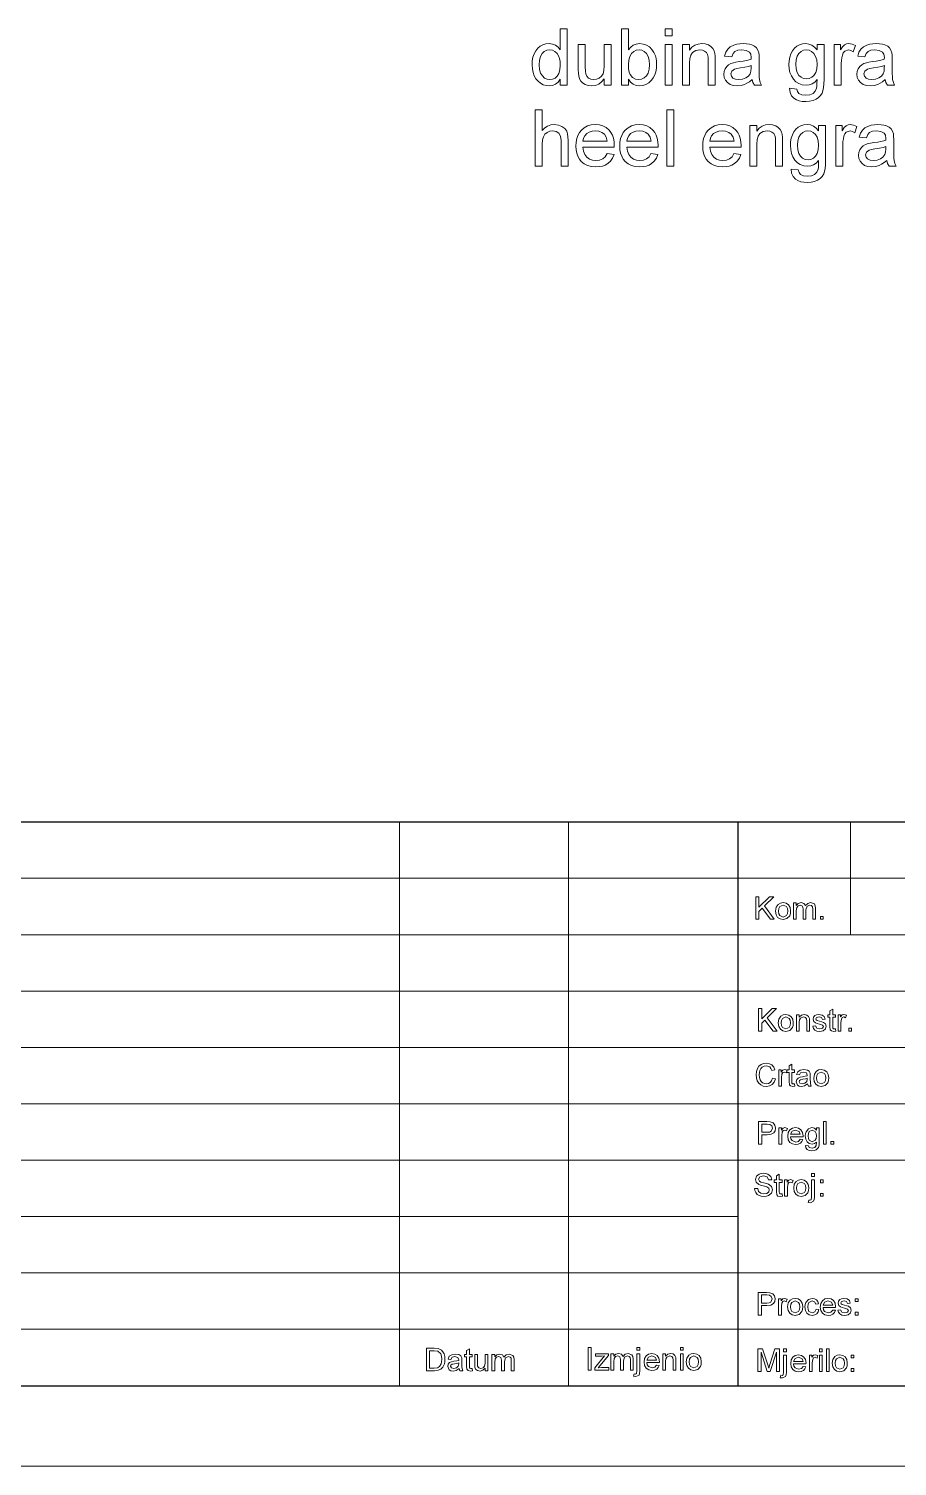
# Model space of a CAD drawing. Extents: x 0 to 297, y 0 to 420.
# Drawn here: x 180.2 to 234.1, y 0 to 89.2 of the extents above; entities that cross this region are included whole.
import ezdxf

# ---------------------------------------------------------------- set-up
doc = ezdxf.new("R2010")
doc.units = 0

msp = doc.modelspace()

# ---------------------------------------------------------------- linework, layer by layer
at = {"color": 7, "lineweight": 30}
for p, q in [((142.421, 40), (292, 40)), ((224.211, 40), (224.211, 5)), ((20, 5), (292, 5))]:
    msp.add_line(p, q, dxfattribs=at)
at = {"color": 7, "lineweight": 13}
for p, q in [((203.211, 40), (203.211, 5)), ((213.711, 40), (213.711, 5)), ((142.421, 36.5), (292, 36.5)), ((292, 33), (142.421, 33)), ((142.421, 29.5), (260.611, 29.5)), ((142.421, 26), (260.611, 26)), ((142.421, 22.5), (260.611, 22.5)), ((142.421, 19), (292, 19)), ((224.211, 15.5), (142.421, 15.5)), ((142.421, 12), (292, 12)), ((142.421, 8.5), (292, 8.5)), ((0, 0), (297, 0))]:
    msp.add_line(p, q, dxfattribs=at)
at = {"color": 7, "lineweight": 13, "ltscale": 0.175}
msp.add_line((231.211, 40), (231.211, 33), dxfattribs=at)
at = {"color": 7, "lineweight": 13}
for points in [[(213.191, 85.738), (213.191, 86.105), (213.059, 85.923), (212.901, 85.794), (212.715, 85.716), (212.501, 85.69), (212.31, 85.708), (212.129, 85.763), (211.959, 85.855), (211.807, 85.98), (211.68, 86.134), (211.577, 86.318), (211.501, 86.525), (211.456, 86.753), (211.441, 87), (211.454, 87.243), (211.496, 87.47), (211.566, 87.682), (211.663, 87.87), (211.788, 88.027), (211.94, 88.151), (212.114, 88.242), (212.3, 88.297), (212.499, 88.315), (212.713, 88.288), (212.903, 88.209), (213.063, 88.087), (213.191, 87.933), (213.191, 89.238), (213.628, 89.238), (213.628, 85.738)], [(217.42, 85.738), (216.982, 85.738), (216.982, 89.238), (217.42, 89.238), (217.42, 87.939), (217.564, 88.103), (217.726, 88.221), (217.907, 88.291), (218.107, 88.315), (218.333, 88.291), (218.545, 88.221), (218.734, 88.109), (218.885, 87.959), (219.004, 87.772), (219.094, 87.551), (219.136, 87.388), (219.161, 87.218), (219.17, 87.04), (219.157, 86.794), (219.12, 86.571), (219.057, 86.371), (218.969, 86.195), (218.856, 86.042), (218.692, 85.888), (218.512, 85.778), (218.316, 85.712), (218.104, 85.69), (217.898, 85.716), (217.715, 85.793), (217.556, 85.922), (217.42, 86.102)], [(219.704, 88.801), (219.704, 89.238), (220.142, 89.238), (220.142, 88.801)], [(211.878, 87.002), (211.9, 86.718), (211.966, 86.487), (212.076, 86.308), (212.215, 86.181), (212.37, 86.104), (212.541, 86.079), (212.713, 86.103), (212.866, 86.176), (213.001, 86.298), (213.107, 86.47), (213.17, 86.693), (213.191, 86.967), (213.179, 87.198), (213.142, 87.397), (213.082, 87.562), (212.998, 87.694), (212.859, 87.823), (212.701, 87.9), (212.523, 87.926), (212.349, 87.901), (212.196, 87.827), (212.063, 87.703), (211.96, 87.526), (211.899, 87.293)], [(215.913, 85.738), (215.913, 86.137), (215.758, 85.941), (215.578, 85.802), (215.372, 85.718), (215.14, 85.69), (214.932, 85.711), (214.739, 85.775), (214.576, 85.872), (214.461, 85.99), (214.384, 86.134), (214.334, 86.307), (214.315, 86.469), (214.309, 86.705), (214.309, 88.266), (214.746, 88.266), (214.746, 86.882), (214.753, 86.605), (214.772, 86.436), (214.834, 86.287), (214.939, 86.174), (215.083, 86.103), (215.256, 86.079), (215.439, 86.103), (215.61, 86.176), (215.751, 86.291), (215.844, 86.442), (215.896, 86.648), (215.913, 86.929), (215.913, 88.266), (216.35, 88.266), (216.35, 85.738)], [(217.42, 87.021), (217.433, 86.758), (217.473, 86.549), (217.539, 86.394), (217.684, 86.219), (217.86, 86.114), (218.067, 86.079), (218.239, 86.104), (218.395, 86.182), (218.535, 86.311), (218.644, 86.491), (218.71, 86.723), (218.732, 87.005), (218.711, 87.292), (218.648, 87.524), (218.543, 87.701), (218.408, 87.826), (218.256, 87.901), (218.085, 87.926), (217.913, 87.9), (217.757, 87.823), (217.617, 87.693), (217.508, 87.515), (217.442, 87.291)], [(219.704, 85.738), (219.704, 88.266), (220.142, 88.266), (220.142, 85.738)], [(220.774, 85.738), (220.774, 88.266), (221.211, 88.266), (221.211, 87.908), (221.36, 88.086), (221.539, 88.213), (221.747, 88.289), (221.985, 88.315), (222.196, 88.294), (222.389, 88.233), (222.55, 88.138), (222.665, 88.018), (222.743, 87.873), (222.793, 87.703), (222.81, 87.54), (222.816, 87.288), (222.816, 85.738), (222.378, 85.738), (222.378, 87.258), (222.366, 87.484), (222.329, 87.645), (222.262, 87.76), (222.157, 87.85), (222.022, 87.907), (221.865, 87.926), (221.617, 87.883), (221.405, 87.754), (221.298, 87.606), (221.233, 87.388), (221.211, 87.103), (221.211, 85.738)], [(225.1, 86.079), (224.94, 85.95), (224.786, 85.85), (224.641, 85.778), (224.42, 85.712), (224.184, 85.69), (223.937, 85.712), (223.731, 85.78), (223.566, 85.892), (223.446, 86.04), (223.374, 86.212), (223.35, 86.41), (223.371, 86.586), (223.432, 86.747), (223.526, 86.885), (223.646, 86.992), (223.786, 87.073), (223.944, 87.132), (224.096, 87.164), (224.311, 87.196), (224.545, 87.228), (224.746, 87.263), (224.914, 87.301), (225.049, 87.343), (225.052, 87.447), (225.023, 87.655), (224.935, 87.791), (224.74, 87.892), (224.468, 87.926), (224.216, 87.902), (224.04, 87.829), (223.92, 87.696), (223.836, 87.488), (223.399, 87.537), (223.475, 87.78), (223.589, 87.971), (223.75, 88.117), (223.971, 88.226), (224.146, 88.275), (224.339, 88.305), (224.55, 88.315), (224.755, 88.306), (224.932, 88.281), (225.081, 88.238), (225.259, 88.151), (225.382, 88.044), (225.463, 87.911), (225.517, 87.748), (225.533, 87.597), (225.538, 87.365), (225.538, 86.822), (225.541, 86.487), (225.551, 86.239), (225.567, 86.078), (225.611, 85.904), (225.684, 85.738), (225.246, 85.738), (225.153, 85.896)], [(227.434, 85.544), (227.871, 85.495), (227.92, 85.333), (228.013, 85.222), (228.198, 85.135), (228.44, 85.106), (228.698, 85.135), (228.89, 85.222), (229.023, 85.361), (229.105, 85.545), (229.123, 85.661), (229.133, 85.839), (229.135, 86.079), (228.989, 85.93), (228.827, 85.823), (228.648, 85.76), (228.451, 85.738), (228.211, 85.762), (228, 85.832), (227.818, 85.949), (227.664, 86.113), (227.542, 86.31), (227.455, 86.525), (227.402, 86.759), (227.385, 87.012), (227.399, 87.246), (227.441, 87.468), (227.51, 87.678), (227.606, 87.866), (227.727, 88.023), (227.873, 88.149), (228.04, 88.241), (228.226, 88.296), (228.43, 88.315), (228.635, 88.29), (228.82, 88.218), (228.987, 88.096), (229.135, 87.926), (229.135, 88.266), (229.573, 88.266), (229.573, 86.084), (229.565, 85.811), (229.543, 85.581), (229.505, 85.393), (229.453, 85.249), (229.357, 85.096), (229.23, 84.967), (229.072, 84.86), (228.886, 84.781), (228.672, 84.733), (228.432, 84.718), (228.217, 84.73), (228.024, 84.769), (227.852, 84.833), (227.702, 84.923), (227.549, 85.084), (227.459, 85.291)], [(227.823, 87.043), (227.843, 86.753), (227.906, 86.521), (228.009, 86.346), (228.145, 86.225), (228.301, 86.152), (228.478, 86.127), (228.654, 86.152), (228.81, 86.224), (228.946, 86.345), (229.051, 86.518), (229.114, 86.746), (229.135, 87.029), (229.113, 87.301), (229.048, 87.525), (228.94, 87.7), (228.802, 87.825), (228.645, 87.901), (228.471, 87.926), (228.3, 87.901), (228.147, 87.827), (228.012, 87.703), (227.907, 87.531), (227.844, 87.311)], [(230.204, 85.738), (230.204, 88.266), (230.593, 88.266), (230.593, 87.928), (230.726, 88.124), (230.848, 88.24), (230.971, 88.296), (231.105, 88.315), (231.31, 88.285), (231.517, 88.195), (231.377, 87.804), (231.233, 87.895), (231.089, 87.926), (230.857, 87.84), (230.768, 87.737), (230.709, 87.6), (230.672, 87.44), (230.649, 87.27), (230.642, 87.09), (230.642, 85.738)], [(233.364, 86.079), (233.203, 85.95), (233.05, 85.85), (232.905, 85.778), (232.684, 85.712), (232.448, 85.69), (232.201, 85.712), (231.995, 85.78), (231.83, 85.892), (231.71, 86.04), (231.638, 86.212), (231.614, 86.41), (231.635, 86.586), (231.696, 86.747), (231.79, 86.885), (231.91, 86.992), (232.05, 87.073), (232.207, 87.132), (232.36, 87.164), (232.575, 87.196), (232.809, 87.228), (233.01, 87.263), (233.178, 87.301), (233.313, 87.343), (233.316, 87.447), (233.287, 87.655), (233.199, 87.791), (233.004, 87.892), (232.732, 87.926), (232.48, 87.902), (232.304, 87.829), (232.184, 87.696), (232.1, 87.488), (231.663, 87.537), (231.739, 87.78), (231.853, 87.971), (232.014, 88.117), (232.235, 88.226), (232.41, 88.275), (232.603, 88.305), (232.814, 88.315), (233.018, 88.306), (233.195, 88.281), (233.345, 88.238), (233.522, 88.151), (233.646, 88.044), (233.727, 87.911), (233.78, 87.748), (233.796, 87.597), (233.802, 87.365), (233.802, 86.822), (233.805, 86.487), (233.815, 86.239), (233.831, 86.078), (233.875, 85.904), (233.948, 85.738), (233.51, 85.738), (233.417, 85.896)], [(225.052, 86.954), (224.876, 86.9), (224.649, 86.853), (224.373, 86.811), (224.154, 86.775), (224.01, 86.735), (223.846, 86.612), (223.788, 86.432), (223.819, 86.293), (223.914, 86.18), (224.068, 86.104), (224.282, 86.079), (224.508, 86.105), (224.708, 86.182), (224.87, 86.301), (224.983, 86.449), (225.033, 86.604), (225.049, 86.818)], [(233.316, 86.954), (233.14, 86.9), (232.913, 86.853), (232.637, 86.811), (232.417, 86.775), (232.273, 86.735), (232.109, 86.612), (232.052, 86.432), (232.083, 86.293), (232.177, 86.18), (232.332, 86.104), (232.545, 86.079), (232.772, 86.105), (232.972, 86.182), (233.134, 86.301), (233.246, 86.449), (233.297, 86.604), (233.313, 86.818)], [(211.635, 80.713), (211.635, 84.213), (212.073, 84.213), (212.073, 82.923), (212.23, 83.083), (212.406, 83.198), (212.602, 83.266), (212.817, 83.289), (213.075, 83.262), (213.297, 83.179), (213.472, 83.048), (213.589, 82.874), (213.638, 82.725), (213.667, 82.536), (213.677, 82.309), (213.677, 80.713), (213.239, 80.713), (213.239, 82.294), (213.205, 82.568), (213.104, 82.756), (212.941, 82.864), (212.721, 82.9), (212.542, 82.876), (212.374, 82.803), (212.234, 82.688), (212.142, 82.538), (212.09, 82.34), (212.073, 82.078), (212.073, 80.713)], [(219.802, 80.713), (219.802, 84.213), (220.239, 84.213), (220.239, 80.713)], [(216.102, 81.491), (216.531, 81.442), (216.439, 81.214), (216.307, 81.022), (216.134, 80.868), (215.979, 80.779), (215.804, 80.715), (215.609, 80.677), (215.394, 80.664), (215.125, 80.685), (214.886, 80.749), (214.676, 80.855), (214.495, 81.004), (214.375, 81.15), (214.282, 81.319), (214.216, 81.509), (214.176, 81.721), (214.163, 81.955), (214.176, 82.197), (214.217, 82.417), (214.284, 82.614), (214.378, 82.788), (214.499, 82.939), (214.679, 83.092), (214.884, 83.202), (215.114, 83.267), (215.37, 83.289), (215.617, 83.268), (215.84, 83.204), (216.04, 83.098), (216.216, 82.949), (216.335, 82.802), (216.426, 82.632), (216.492, 82.441), (216.532, 82.227), (216.545, 81.992), (216.542, 81.879), (214.6, 81.879), (214.639, 81.633), (214.721, 81.429), (214.848, 81.266), (215.008, 81.148), (215.193, 81.077), (215.402, 81.053), (215.632, 81.079), (215.825, 81.157), (215.981, 81.293)], [(218.824, 81.491), (219.253, 81.442), (219.162, 81.214), (219.029, 81.022), (218.856, 80.868), (218.702, 80.779), (218.527, 80.715), (218.331, 80.677), (218.116, 80.664), (217.848, 80.685), (217.608, 80.749), (217.398, 80.855), (217.217, 81.004), (217.098, 81.15), (217.005, 81.319), (216.938, 81.509), (216.898, 81.721), (216.885, 81.955), (216.898, 82.197), (216.939, 82.417), (217.006, 82.614), (217.1, 82.788), (217.221, 82.939), (217.401, 83.092), (217.606, 83.202), (217.837, 83.267), (218.092, 83.289), (218.339, 83.268), (218.563, 83.204), (218.762, 83.098), (218.938, 82.949), (219.057, 82.802), (219.149, 82.632), (219.214, 82.441), (219.254, 82.227), (219.267, 81.992), (219.265, 81.879), (217.323, 81.879), (217.361, 81.633), (217.444, 81.429), (217.57, 81.266), (217.73, 81.148), (217.915, 81.077), (218.125, 81.053), (218.354, 81.079), (218.547, 81.157), (218.704, 81.293)], [(223.977, 81.491), (224.406, 81.442), (224.314, 81.214), (224.182, 81.022), (224.009, 80.868), (223.854, 80.779), (223.679, 80.715), (223.484, 80.677), (223.269, 80.664), (223, 80.685), (222.761, 80.749), (222.551, 80.855), (222.37, 81.004), (222.25, 81.15), (222.157, 81.319), (222.091, 81.509), (222.051, 81.721), (222.038, 81.955), (222.051, 82.197), (222.092, 82.417), (222.159, 82.614), (222.253, 82.788), (222.374, 82.939), (222.554, 83.092), (222.759, 83.202), (222.989, 83.267), (223.245, 83.289), (223.492, 83.268), (223.715, 83.204), (223.915, 83.098), (224.091, 82.949), (224.21, 82.802), (224.301, 82.632), (224.367, 82.441), (224.407, 82.227), (224.42, 81.992), (224.417, 81.879), (222.475, 81.879), (222.514, 81.633), (222.596, 81.429), (222.723, 81.266), (222.883, 81.148), (223.068, 81.077), (223.277, 81.053), (223.507, 81.079), (223.7, 81.157), (223.856, 81.293)], [(224.954, 80.713), (224.954, 83.241), (225.392, 83.241), (225.392, 82.882), (225.541, 83.06), (225.719, 83.187), (225.927, 83.264), (226.165, 83.289), (226.376, 83.269), (226.57, 83.207), (226.731, 83.112), (226.845, 82.993), (226.923, 82.847), (226.973, 82.677), (226.99, 82.514), (226.996, 82.262), (226.996, 80.713), (226.559, 80.713), (226.559, 82.233), (226.546, 82.458), (226.51, 82.619), (226.443, 82.735), (226.337, 82.824), (226.202, 82.881), (226.046, 82.9), (225.798, 82.857), (225.586, 82.729), (225.478, 82.58), (225.413, 82.363), (225.392, 82.077), (225.392, 80.713)], [(227.531, 80.518), (227.968, 80.47), (228.017, 80.308), (228.11, 80.196), (228.295, 80.11), (228.537, 80.081), (228.796, 80.11), (228.987, 80.196), (229.12, 80.335), (229.202, 80.52), (229.22, 80.635), (229.23, 80.813), (229.232, 81.053), (229.087, 80.904), (228.924, 80.798), (228.745, 80.734), (228.549, 80.713), (228.309, 80.736), (228.097, 80.806), (227.915, 80.924), (227.761, 81.088), (227.639, 81.284), (227.552, 81.5), (227.5, 81.734), (227.482, 81.987), (227.496, 82.221), (227.538, 82.443), (227.607, 82.652), (227.703, 82.84), (227.824, 82.997), (227.97, 83.123), (228.137, 83.215), (228.323, 83.271), (228.527, 83.289), (228.732, 83.265), (228.917, 83.192), (229.084, 83.07), (229.232, 82.9), (229.232, 83.241), (229.67, 83.241), (229.67, 81.058), (229.662, 80.785), (229.64, 80.555), (229.602, 80.368), (229.55, 80.223), (229.454, 80.071), (229.327, 79.941), (229.17, 79.835), (228.983, 79.755), (228.769, 79.708), (228.529, 79.692), (228.314, 79.705), (228.121, 79.743), (227.949, 79.808), (227.799, 79.898), (227.646, 80.058), (227.556, 80.265)], [(230.302, 80.713), (230.302, 83.241), (230.691, 83.241), (230.691, 82.903), (230.823, 83.098), (230.945, 83.214), (231.068, 83.27), (231.203, 83.289), (231.407, 83.259), (231.614, 83.169), (231.474, 82.778), (231.33, 82.87), (231.186, 82.9), (230.954, 82.814), (230.865, 82.711), (230.806, 82.574), (230.769, 82.414), (230.747, 82.244), (230.739, 82.064), (230.739, 80.713)], [(233.461, 81.053), (233.301, 80.925), (233.147, 80.824), (233.002, 80.752), (232.781, 80.686), (232.545, 80.664), (232.298, 80.687), (232.092, 80.754), (231.928, 80.867), (231.807, 81.014), (231.735, 81.187), (231.711, 81.384), (231.732, 81.561), (231.793, 81.721), (231.887, 81.859), (232.007, 81.966), (232.147, 82.048), (232.305, 82.107), (232.457, 82.139), (232.672, 82.17), (232.906, 82.203), (233.107, 82.238), (233.276, 82.276), (233.411, 82.317), (233.413, 82.421), (233.384, 82.629), (233.297, 82.765), (233.101, 82.866), (232.829, 82.9), (232.577, 82.876), (232.401, 82.804), (232.282, 82.67), (232.198, 82.463), (231.76, 82.511), (231.836, 82.754), (231.95, 82.945), (232.112, 83.092), (232.332, 83.2), (232.507, 83.249), (232.701, 83.279), (232.912, 83.289), (233.116, 83.281), (233.293, 83.255), (233.442, 83.212), (233.62, 83.125), (233.743, 83.018), (233.825, 82.886), (233.878, 82.723), (233.894, 82.571), (233.899, 82.34), (233.899, 81.797), (233.902, 81.461), (233.912, 81.213), (233.928, 81.052), (233.972, 80.879), (234.045, 80.713), (233.607, 80.713), (233.514, 80.871)], [(214.6, 82.268), (216.107, 82.268), (216.049, 82.511), (215.934, 82.685), (215.774, 82.804), (215.585, 82.876), (215.367, 82.9), (215.169, 82.881), (214.992, 82.824), (214.838, 82.728), (214.716, 82.601), (214.637, 82.447)], [(217.323, 82.268), (218.829, 82.268), (218.771, 82.511), (218.656, 82.685), (218.496, 82.804), (218.308, 82.876), (218.09, 82.9), (217.891, 82.881), (217.715, 82.824), (217.56, 82.728), (217.438, 82.601), (217.359, 82.447)], [(222.475, 82.268), (223.982, 82.268), (223.924, 82.511), (223.809, 82.685), (223.649, 82.804), (223.46, 82.876), (223.242, 82.9), (223.044, 82.881), (222.867, 82.824), (222.713, 82.728), (222.591, 82.601), (222.512, 82.447)], [(227.92, 82.017), (227.941, 81.728), (228.003, 81.496), (228.107, 81.321), (228.242, 81.199), (228.398, 81.126), (228.575, 81.102), (228.751, 81.126), (228.907, 81.199), (229.043, 81.32), (229.148, 81.492), (229.211, 81.72), (229.232, 82.003), (229.211, 82.276), (229.146, 82.499), (229.037, 82.674), (228.899, 82.8), (228.742, 82.875), (228.568, 82.9), (228.397, 82.876), (228.244, 82.801), (228.109, 82.678), (228.004, 82.505), (227.941, 82.285)], [(233.413, 81.928), (233.237, 81.875), (233.01, 81.827), (232.734, 81.785), (232.515, 81.749), (232.371, 81.709), (232.207, 81.586), (232.149, 81.406), (232.18, 81.268), (232.275, 81.154), (232.429, 81.078), (232.643, 81.053), (232.869, 81.079), (233.069, 81.157), (233.231, 81.275), (233.344, 81.423), (233.394, 81.578), (233.411, 81.792)], [(225.335, 33.958), (225.335, 35.358), (225.53, 35.358), (225.53, 34.71), (226.178, 35.358), (226.444, 35.358), (225.867, 34.782), (226.482, 33.958), (226.245, 33.958), (225.731, 34.645), (225.53, 34.444), (225.53, 33.958)], [(226.56, 34.464), (226.599, 34.707), (226.714, 34.877), (226.857, 34.961), (227.027, 34.989), (227.214, 34.955), (227.363, 34.853), (227.461, 34.691), (227.494, 34.478), (227.479, 34.305), (227.436, 34.173), (227.268, 34), (227.027, 33.939), (226.838, 33.973), (226.689, 34.074), (226.592, 34.239)], [(226.735, 34.464), (226.756, 34.302), (226.818, 34.187), (227.027, 34.094), (227.235, 34.187), (227.298, 34.304), (227.319, 34.47), (227.298, 34.627), (227.235, 34.741), (227.027, 34.833), (226.818, 34.742), (226.756, 34.626)], [(227.669, 33.958), (227.669, 34.969), (227.844, 34.969), (227.844, 34.817), (227.967, 34.942), (228.141, 34.989), (228.321, 34.94), (228.419, 34.805), (228.558, 34.943), (228.734, 34.989), (228.968, 34.906), (229.029, 34.8), (229.049, 34.65), (229.049, 33.958), (228.874, 33.958), (228.874, 34.588), (228.857, 34.734), (228.797, 34.806), (228.694, 34.833), (228.517, 34.763), (228.446, 34.539), (228.446, 33.958), (228.271, 33.958), (228.271, 34.608), (228.23, 34.777), (228.093, 34.833), (227.96, 34.796), (227.871, 34.685), (227.844, 34.477), (227.844, 33.958)], [(229.341, 33.958), (229.341, 34.133), (229.516, 34.133), (229.516, 33.958)], [(225.505, 27.014), (225.505, 28.414), (225.699, 28.414), (225.699, 27.766), (226.347, 28.414), (226.613, 28.414), (226.036, 27.838), (226.652, 27.014), (226.414, 27.014), (225.9, 27.701), (225.699, 27.5), (225.699, 27.014)], [(226.73, 27.52), (226.768, 27.763), (226.883, 27.933), (227.026, 28.017), (227.197, 28.045), (227.384, 28.011), (227.533, 27.909), (227.63, 27.747), (227.663, 27.534), (227.649, 27.361), (227.605, 27.229), (227.437, 27.056), (227.197, 26.995), (227.008, 27.029), (226.859, 27.13), (226.762, 27.295)], [(226.905, 27.52), (226.925, 27.358), (226.988, 27.243), (227.197, 27.15), (227.405, 27.243), (227.467, 27.36), (227.488, 27.526), (227.467, 27.683), (227.404, 27.797), (227.197, 27.889), (226.988, 27.798), (226.925, 27.682)], [(227.857, 27.014), (227.857, 28.025), (228.032, 28.025), (228.032, 27.882), (228.163, 28.004), (228.342, 28.045), (228.503, 28.012), (228.614, 27.926), (228.665, 27.8), (228.674, 27.634), (228.674, 27.014), (228.499, 27.014), (228.499, 27.622), (228.48, 27.777), (228.411, 27.859), (228.294, 27.889), (228.11, 27.821), (228.052, 27.721), (228.032, 27.56), (228.032, 27.014)], [(228.869, 27.325), (229.044, 27.345), (229.122, 27.201), (229.301, 27.15), (229.473, 27.195), (229.53, 27.298), (229.465, 27.382), (229.289, 27.436), (229.139, 27.48), (229.04, 27.519), (228.927, 27.615), (228.888, 27.752), (228.918, 27.878), (229.001, 27.974), (229.108, 28.024), (229.253, 28.045), (229.458, 28.01), (229.588, 27.914), (229.646, 27.753), (229.471, 27.734), (229.41, 27.848), (229.266, 27.889), (229.11, 27.854), (229.063, 27.77), (229.082, 27.716), (229.143, 27.674), (229.284, 27.634), (229.431, 27.589), (229.533, 27.554), (229.659, 27.463), (229.705, 27.316), (229.655, 27.154), (229.511, 27.036), (229.299, 26.995), (229.126, 27.016), (229, 27.078), (228.916, 27.182)], [(230.288, 27.161), (230.307, 27.01), (230.177, 26.995), (230.032, 27.024), (229.959, 27.1), (229.938, 27.299), (229.938, 27.87), (229.802, 27.87), (229.802, 28.025), (229.938, 28.025), (229.938, 28.275), (230.113, 28.378), (230.113, 28.025), (230.288, 28.025), (230.288, 27.87), (230.113, 27.87), (230.113, 27.288), (230.122, 27.195), (230.152, 27.163), (230.212, 27.15)], [(230.444, 27.014), (230.444, 28.025), (230.599, 28.025), (230.599, 27.89), (230.701, 28.015), (230.804, 28.045), (230.969, 27.997), (230.913, 27.84), (230.797, 27.889), (230.704, 27.855), (230.645, 27.759), (230.619, 27.555), (230.619, 27.014)], [(231.105, 27.014), (231.105, 27.189), (231.28, 27.189), (231.28, 27.014)], [(226.364, 24.088), (226.559, 24.041), (226.479, 23.842), (226.355, 23.696), (226.191, 23.607), (225.994, 23.577), (225.794, 23.6), (225.636, 23.668), (225.514, 23.781), (225.425, 23.934), (225.371, 24.114), (225.353, 24.307), (225.373, 24.51), (225.434, 24.686), (225.531, 24.828), (225.662, 24.932), (225.818, 24.995), (225.988, 25.016), (226.174, 24.989), (226.328, 24.91), (226.445, 24.782), (226.52, 24.612), (226.325, 24.569), (226.27, 24.7), (226.195, 24.791), (225.979, 24.86), (225.842, 24.841), (225.729, 24.783), (225.644, 24.693), (225.588, 24.576), (225.558, 24.444), (225.548, 24.308), (225.56, 24.141), (225.597, 23.997), (225.66, 23.881), (225.75, 23.798), (225.976, 23.732), (226.112, 23.755), (226.226, 23.822), (226.312, 23.933)], [(226.753, 23.596), (226.753, 24.607), (226.909, 24.607), (226.909, 24.472), (227.011, 24.597), (227.114, 24.627), (227.278, 24.579), (227.222, 24.422), (227.107, 24.471), (227.014, 24.437), (226.955, 24.341), (226.928, 24.137), (226.928, 23.596)], [(227.745, 23.743), (227.764, 23.592), (227.634, 23.577), (227.489, 23.606), (227.416, 23.682), (227.395, 23.881), (227.395, 24.452), (227.259, 24.452), (227.259, 24.607), (227.395, 24.607), (227.395, 24.857), (227.57, 24.959), (227.57, 24.607), (227.745, 24.607), (227.745, 24.452), (227.57, 24.452), (227.57, 23.87), (227.579, 23.777), (227.609, 23.744), (227.669, 23.732)], [(228.542, 23.732), (228.358, 23.612), (228.176, 23.577), (228.034, 23.597), (227.929, 23.658), (227.842, 23.865), (227.875, 24), (227.96, 24.098), (228.079, 24.154), (228.226, 24.179), (228.4, 24.206), (228.522, 24.238), (228.523, 24.28), (228.476, 24.417), (228.289, 24.471), (228.118, 24.433), (228.037, 24.296), (227.862, 24.316), (227.937, 24.489), (228.09, 24.591), (228.322, 24.627), (228.534, 24.596), (228.655, 24.518), (228.709, 24.4), (228.717, 24.247), (228.717, 24.03), (228.72, 23.842), (228.729, 23.732), (228.775, 23.596), (228.6, 23.596)], [(228.931, 24.102), (228.969, 24.345), (229.085, 24.515), (229.227, 24.599), (229.398, 24.627), (229.585, 24.593), (229.734, 24.491), (229.832, 24.329), (229.864, 24.116), (229.85, 23.943), (229.807, 23.811), (229.639, 23.638), (229.398, 23.577), (229.209, 23.611), (229.06, 23.712), (228.963, 23.877)], [(229.106, 24.102), (229.127, 23.94), (229.189, 23.825), (229.398, 23.732), (229.606, 23.825), (229.669, 23.942), (229.689, 24.108), (229.668, 24.265), (229.606, 24.379), (229.398, 24.471), (229.189, 24.379), (229.127, 24.264)], [(228.523, 24.082), (228.409, 24.051), (228.251, 24.025), (228.106, 23.995), (228.04, 23.946), (228.017, 23.874), (228.067, 23.773), (228.215, 23.732), (228.385, 23.774), (228.495, 23.88), (228.522, 24.028)], [(225.505, 19.992), (225.505, 21.392), (226.024, 21.392), (226.233, 21.379), (226.403, 21.315), (226.513, 21.182), (226.555, 20.994), (226.527, 20.832), (226.445, 20.697), (226.29, 20.606), (226.047, 20.575), (225.699, 20.575), (225.699, 19.992)], [(225.699, 20.731), (226.045, 20.731), (226.191, 20.748), (226.288, 20.799), (226.36, 20.989), (226.318, 21.141), (226.206, 21.224), (226.041, 21.237), (225.699, 21.237)], [(226.769, 19.992), (226.769, 21.003), (226.924, 21.003), (226.924, 20.868), (227.026, 20.993), (227.129, 21.023), (227.294, 20.975), (227.238, 20.818), (227.122, 20.867), (227.029, 20.833), (226.97, 20.737), (226.944, 20.533), (226.944, 19.992)], [(228.089, 20.303), (228.26, 20.284), (228.199, 20.152), (228.102, 20.054), (227.97, 19.993), (227.805, 19.973), (227.602, 20.007), (227.446, 20.108), (227.346, 20.272), (227.313, 20.489), (227.347, 20.714), (227.447, 20.883), (227.602, 20.988), (227.796, 21.023), (227.984, 20.989), (228.134, 20.887), (228.233, 20.723), (228.266, 20.504), (228.265, 20.459), (227.488, 20.459), (227.518, 20.317), (227.587, 20.213), (227.809, 20.128), (227.978, 20.17)], [(227.488, 20.614), (228.091, 20.614), (228.021, 20.781), (227.795, 20.867), (227.583, 20.798)], [(228.421, 19.914), (228.596, 19.895), (228.653, 19.785), (228.824, 19.739), (229.004, 19.785), (229.09, 19.915), (229.102, 20.128), (228.979, 20.026), (228.828, 19.992), (228.648, 20.03), (228.513, 20.142), (228.43, 20.307), (228.402, 20.502), (228.414, 20.64), (228.452, 20.768), (228.597, 20.956), (228.82, 21.023), (228.976, 20.984), (229.102, 20.867), (229.102, 21.003), (229.277, 21.003), (229.277, 20.13), (229.265, 19.929), (229.229, 19.796), (229.077, 19.641), (228.961, 19.598), (228.821, 19.584), (228.657, 19.604), (228.529, 19.666), (228.446, 19.769)], [(228.577, 20.514), (228.596, 20.349), (228.652, 20.235), (228.839, 20.148), (229.026, 20.235), (229.083, 20.347), (229.102, 20.508), (229.082, 20.664), (229.024, 20.777), (228.836, 20.867), (228.653, 20.778), (228.596, 20.667)], [(229.53, 19.992), (229.53, 21.392), (229.705, 21.392), (229.705, 19.992)], [(229.996, 19.992), (229.996, 20.167), (230.171, 20.167), (230.171, 19.992)], [(225.256, 17.252), (225.45, 17.252), (225.505, 17.065), (225.638, 16.947), (225.841, 16.902), (226.018, 16.936), (226.132, 17.03), (226.17, 17.151), (226.134, 17.261), (226.015, 17.341), (225.781, 17.41), (225.625, 17.456), (225.52, 17.498), (225.365, 17.628), (225.314, 17.801), (225.374, 17.999), (225.548, 18.138), (225.669, 18.174), (225.803, 18.186), (225.948, 18.173), (226.075, 18.137), (226.257, 17.993), (226.325, 17.777), (226.131, 17.777), (226.04, 17.966), (225.81, 18.03), (225.581, 17.968), (225.508, 17.818), (225.56, 17.693), (225.65, 17.643), (225.822, 17.592), (226.002, 17.544), (226.12, 17.503), (226.305, 17.361), (226.364, 17.163), (226.3, 16.954), (226.118, 16.801), (225.991, 16.76), (225.849, 16.747), (225.676, 16.761), (225.533, 16.806), (225.419, 16.88), (225.332, 16.984), (225.277, 17.11)], [(226.967, 16.913), (226.986, 16.762), (226.856, 16.747), (226.711, 16.776), (226.638, 16.852), (226.617, 17.05), (226.617, 17.622), (226.481, 17.622), (226.481, 17.777), (226.617, 17.777), (226.617, 18.027), (226.792, 18.129), (226.792, 17.777), (226.967, 17.777), (226.967, 17.622), (226.792, 17.622), (226.792, 17.04), (226.801, 16.947), (226.831, 16.914), (226.891, 16.902)], [(228.795, 17.991), (228.795, 18.166), (228.97, 18.166), (228.97, 17.991)], [(227.122, 16.766), (227.122, 17.777), (227.278, 17.777), (227.278, 17.642), (227.38, 17.767), (227.483, 17.797), (227.647, 17.749), (227.591, 17.592), (227.476, 17.641), (227.383, 17.607), (227.324, 17.511), (227.297, 17.307), (227.297, 16.766)], [(227.686, 17.272), (227.725, 17.514), (227.84, 17.685), (227.983, 17.769), (228.154, 17.797), (228.34, 17.763), (228.489, 17.661), (228.587, 17.499), (228.62, 17.286), (228.605, 17.113), (228.562, 16.981), (228.394, 16.808), (228.154, 16.747), (227.964, 16.78), (227.815, 16.882), (227.719, 17.047)], [(227.861, 17.272), (227.882, 17.11), (227.944, 16.994), (228.154, 16.902), (228.362, 16.995), (228.424, 17.112), (228.445, 17.277), (228.424, 17.435), (228.361, 17.549), (228.154, 17.641), (227.944, 17.549), (227.882, 17.434)], [(228.589, 16.377), (228.621, 16.527), (228.697, 16.513), (228.77, 16.548), (228.795, 16.721), (228.795, 17.777), (228.97, 17.777), (228.97, 16.712), (228.958, 16.554), (228.922, 16.453), (228.72, 16.358)], [(229.351, 17.602), (229.351, 17.777), (229.526, 17.777), (229.526, 17.602)], [(229.351, 16.766), (229.351, 16.941), (229.526, 16.941), (229.526, 16.766)], [(225.484, 9.388), (225.484, 10.788), (226.002, 10.788), (226.212, 10.775), (226.382, 10.71), (226.492, 10.578), (226.534, 10.39), (226.506, 10.228), (226.423, 10.093), (226.269, 10.002), (226.026, 9.971), (225.678, 9.971), (225.678, 9.388)], [(225.678, 10.127), (226.024, 10.127), (226.17, 10.144), (226.267, 10.194), (226.339, 10.384), (226.297, 10.536), (226.185, 10.62), (226.02, 10.632), (225.678, 10.632)], [(226.747, 9.388), (226.747, 10.399), (226.903, 10.399), (226.903, 10.264), (227.005, 10.388), (227.108, 10.418), (227.272, 10.37), (227.217, 10.214), (227.101, 10.263), (227.008, 10.228), (226.949, 10.133), (226.922, 9.928), (226.922, 9.388)], [(227.311, 9.893), (227.35, 10.136), (227.465, 10.307), (227.608, 10.391), (227.779, 10.418), (227.965, 10.385), (228.114, 10.283), (228.212, 10.121), (228.245, 9.908), (228.23, 9.734), (228.187, 9.603), (228.019, 9.43), (227.779, 9.368), (227.589, 9.402), (227.44, 9.504), (227.344, 9.669)], [(227.486, 9.894), (227.507, 9.732), (227.569, 9.616), (227.779, 9.524), (227.987, 9.617), (228.049, 9.734), (228.07, 9.899), (228.049, 10.057), (227.986, 10.171), (227.779, 10.263), (227.569, 10.171), (227.507, 10.056)], [(229.081, 9.757), (229.256, 9.738), (229.207, 9.583), (229.115, 9.466), (228.989, 9.393), (228.838, 9.368), (228.652, 9.402), (228.506, 9.503), (228.412, 9.667), (228.381, 9.89), (228.394, 10.042), (228.435, 10.174), (228.598, 10.357), (228.837, 10.418), (228.985, 10.397), (229.104, 10.332), (229.189, 10.228), (229.236, 10.088), (229.061, 10.068), (228.98, 10.214), (228.838, 10.263), (228.634, 10.174), (228.575, 10.06), (228.556, 9.894), (228.575, 9.727), (228.632, 9.612), (228.832, 9.524), (228.997, 9.581)], [(230.109, 9.699), (230.281, 9.68), (230.22, 9.548), (230.122, 9.45), (229.99, 9.389), (229.826, 9.368), (229.623, 9.402), (229.466, 9.504), (229.367, 9.667), (229.334, 9.885), (229.367, 10.11), (229.468, 10.278), (229.622, 10.383), (229.816, 10.418), (230.005, 10.384), (230.155, 10.282), (230.253, 10.119), (230.286, 9.9), (230.285, 9.855), (229.509, 9.855), (229.538, 9.713), (229.607, 9.609), (229.829, 9.524), (229.998, 9.566)], [(229.509, 10.01), (230.111, 10.01), (230.042, 10.177), (229.815, 10.263), (229.604, 10.194)], [(230.422, 9.699), (230.597, 9.718), (230.676, 9.574), (230.855, 9.524), (231.027, 9.568), (231.084, 9.672), (231.019, 9.756), (230.843, 9.809), (230.693, 9.854), (230.594, 9.892), (230.48, 9.989), (230.442, 10.125), (230.472, 10.251), (230.555, 10.348), (230.662, 10.398), (230.807, 10.418), (231.012, 10.383), (231.142, 10.288), (231.2, 10.127), (231.025, 10.107), (230.964, 10.222), (230.82, 10.263), (230.664, 10.227), (230.617, 10.144), (230.636, 10.089), (230.697, 10.048), (230.838, 10.007), (230.985, 9.963), (231.087, 9.928), (231.213, 9.837), (231.259, 9.69), (231.209, 9.528), (231.065, 9.41), (230.853, 9.368), (230.68, 9.389), (230.554, 9.452), (230.47, 9.555)], [(231.511, 10.224), (231.511, 10.399), (231.686, 10.399), (231.686, 10.224)], [(231.511, 9.388), (231.511, 9.563), (231.686, 9.563), (231.686, 9.388)], [(204.88, 5.931), (204.88, 7.331), (205.358, 7.331), (205.605, 7.311), (205.808, 7.211), (205.904, 7.104), (205.973, 6.971), (206.013, 6.815), (206.027, 6.638), (206.018, 6.488), (205.99, 6.356), (205.895, 6.152), (205.769, 6.025), (205.603, 5.955), (205.38, 5.931)], [(205.074, 6.086), (205.364, 6.086), (205.575, 6.113), (205.697, 6.187), (205.797, 6.367), (205.824, 6.492), (205.832, 6.641), (205.815, 6.839), (205.762, 6.985), (205.592, 7.146), (205.36, 7.175), (205.074, 7.175)], [(207.719, 6.077), (207.738, 5.926), (207.608, 5.911), (207.462, 5.94), (207.39, 6.017), (207.369, 6.215), (207.369, 6.786), (207.232, 6.786), (207.232, 6.942), (207.369, 6.942), (207.369, 7.192), (207.544, 7.294), (207.544, 6.942), (207.719, 6.942), (207.719, 6.786), (207.544, 6.786), (207.544, 6.205), (207.553, 6.112), (207.583, 6.079), (207.642, 6.067)], [(214.918, 5.971), (214.918, 7.371), (215.113, 7.371), (215.113, 5.971)], [(217.951, 7.196), (217.951, 7.371), (218.126, 7.371), (218.126, 7.196)], [(220.646, 7.196), (220.646, 7.371), (220.821, 7.371), (220.821, 7.196)], [(225.464, 5.888), (225.464, 7.288), (225.753, 7.288), (226.071, 6.303), (226.135, 6.096), (226.205, 6.32), (226.52, 7.288), (226.806, 7.288), (226.806, 5.888), (226.611, 5.888), (226.611, 7.074), (226.231, 5.888), (226.036, 5.888), (225.659, 7.074), (225.659, 5.888)], [(227.059, 7.113), (227.059, 7.288), (227.234, 7.288), (227.234, 7.113)], [(229.287, 7.113), (229.287, 7.288), (229.462, 7.288), (229.462, 7.113)], [(229.715, 5.888), (229.715, 7.288), (229.89, 7.288), (229.89, 5.888)], [(206.902, 6.067), (206.718, 5.946), (206.536, 5.911), (206.393, 5.932), (206.288, 5.992), (206.202, 6.199), (206.235, 6.334), (206.32, 6.432), (206.439, 6.488), (206.586, 6.514), (206.76, 6.541), (206.882, 6.572), (206.882, 6.614), (206.836, 6.752), (206.649, 6.806), (206.478, 6.767), (206.396, 6.631), (206.221, 6.65), (206.297, 6.824), (206.45, 6.926), (206.682, 6.961), (206.894, 6.931), (207.014, 6.853), (207.068, 6.735), (207.077, 6.582), (207.077, 6.364), (207.08, 6.176), (207.089, 6.066), (207.135, 5.931), (206.96, 5.931)], [(206.882, 6.417), (206.769, 6.386), (206.611, 6.36), (206.466, 6.329), (206.4, 6.28), (206.377, 6.208), (206.427, 6.107), (206.574, 6.067), (206.745, 6.108), (206.855, 6.215), (206.882, 6.363)], [(208.516, 5.931), (208.516, 6.09), (208.382, 5.956), (208.207, 5.911), (208.046, 5.946), (207.935, 6.031), (207.884, 6.158), (207.874, 6.318), (207.874, 6.942), (208.049, 6.942), (208.049, 6.388), (208.059, 6.21), (208.126, 6.105), (208.253, 6.067), (208.395, 6.106), (208.488, 6.212), (208.516, 6.407), (208.516, 6.942), (208.691, 6.942), (208.691, 5.931)], [(208.944, 5.931), (208.944, 6.942), (209.119, 6.942), (209.119, 6.79), (209.242, 6.914), (209.416, 6.961), (209.596, 6.913), (209.694, 6.778), (209.833, 6.915), (210.009, 6.961), (210.243, 6.878), (210.304, 6.773), (210.324, 6.623), (210.324, 5.931), (210.149, 5.931), (210.149, 6.56), (210.132, 6.706), (210.072, 6.778), (209.969, 6.806), (209.792, 6.736), (209.721, 6.511), (209.721, 5.931), (209.546, 5.931), (209.546, 6.58), (209.505, 6.749), (209.368, 6.806), (209.235, 6.768), (209.146, 6.658), (209.119, 6.449), (209.119, 5.931)], [(215.326, 5.971), (215.326, 6.118), (215.941, 6.846), (215.764, 6.827), (215.385, 6.827), (215.385, 6.982), (216.182, 6.982), (216.182, 6.867), (215.642, 6.227), (215.541, 6.107), (215.75, 6.127), (216.201, 6.127), (216.201, 5.971)], [(216.338, 5.971), (216.338, 6.982), (216.512, 6.982), (216.512, 6.83), (216.636, 6.955), (216.81, 7.002), (216.99, 6.953), (217.088, 6.818), (217.227, 6.956), (217.403, 7.002), (217.636, 6.919), (217.698, 6.813), (217.718, 6.663), (217.718, 5.971), (217.543, 5.971), (217.543, 6.601), (217.526, 6.747), (217.466, 6.819), (217.363, 6.846), (217.186, 6.776), (217.115, 6.552), (217.115, 5.971), (216.94, 5.971), (216.94, 6.621), (216.898, 6.79), (216.762, 6.846), (216.629, 6.809), (216.54, 6.698), (216.512, 6.49), (216.512, 5.971)], [(217.745, 5.582), (217.777, 5.732), (217.854, 5.719), (217.927, 5.753), (217.951, 5.926), (217.951, 6.982), (218.126, 6.982), (218.126, 5.918), (218.114, 5.76), (218.079, 5.658), (217.877, 5.563)], [(219.166, 6.282), (219.338, 6.263), (219.277, 6.132), (219.179, 6.033), (219.047, 5.972), (218.883, 5.952), (218.68, 5.986), (218.524, 6.088), (218.424, 6.251), (218.391, 6.468), (218.424, 6.693), (218.525, 6.862), (218.679, 6.967), (218.873, 7.002), (219.062, 6.968), (219.212, 6.866), (219.311, 6.702), (219.343, 6.483), (219.343, 6.438), (218.566, 6.438), (218.595, 6.297), (218.665, 6.193), (218.887, 6.107), (219.055, 6.149)], [(218.566, 6.594), (219.168, 6.594), (219.099, 6.76), (218.873, 6.846), (218.661, 6.777)], [(219.557, 5.971), (219.557, 6.982), (219.732, 6.982), (219.732, 6.839), (219.863, 6.961), (220.042, 7.002), (220.203, 6.969), (220.314, 6.883), (220.365, 6.757), (220.374, 6.591), (220.374, 5.971), (220.199, 5.971), (220.199, 6.579), (220.18, 6.734), (220.11, 6.816), (219.994, 6.846), (219.81, 6.778), (219.752, 6.678), (219.732, 6.517), (219.732, 5.971)], [(220.646, 5.971), (220.646, 6.982), (220.821, 6.982), (220.821, 5.971)], [(221.016, 6.477), (221.054, 6.72), (221.169, 6.89), (221.312, 6.974), (221.483, 7.002), (221.67, 6.968), (221.819, 6.866), (221.916, 6.704), (221.949, 6.491), (221.935, 6.318), (221.891, 6.186), (221.723, 6.013), (221.483, 5.952), (221.294, 5.986), (221.145, 6.087), (221.048, 6.252)], [(221.191, 6.477), (221.211, 6.315), (221.274, 6.2), (221.483, 6.107), (221.691, 6.2), (221.753, 6.317), (221.774, 6.483), (221.753, 6.64), (221.69, 6.754), (221.483, 6.846), (221.274, 6.755), (221.211, 6.639)], [(226.853, 5.498), (226.884, 5.649), (226.961, 5.635), (227.034, 5.67), (227.059, 5.842), (227.059, 6.899), (227.234, 6.899), (227.234, 5.834), (227.222, 5.676), (227.186, 5.575), (226.984, 5.48)], [(228.274, 6.199), (228.445, 6.18), (228.384, 6.048), (228.286, 5.95), (228.154, 5.889), (227.99, 5.868), (227.787, 5.902), (227.631, 6.004), (227.531, 6.167), (227.498, 6.385), (227.531, 6.61), (227.632, 6.778), (227.786, 6.883), (227.981, 6.918), (228.169, 6.884), (228.319, 6.782), (228.418, 6.619), (228.451, 6.4), (228.45, 6.355), (227.673, 6.355), (227.703, 6.213), (227.772, 6.109), (227.994, 6.024), (228.163, 6.066)], [(227.673, 6.51), (228.276, 6.51), (228.206, 6.677), (227.98, 6.763), (227.768, 6.694)], [(228.665, 5.888), (228.665, 6.899), (228.82, 6.899), (228.82, 6.764), (228.922, 6.888), (229.025, 6.918), (229.19, 6.87), (229.134, 6.714), (229.018, 6.763), (228.925, 6.728), (228.866, 6.633), (228.84, 6.428), (228.84, 5.888)], [(229.287, 5.888), (229.287, 6.899), (229.462, 6.899), (229.462, 5.888)], [(230.084, 6.393), (230.122, 6.636), (230.238, 6.807), (230.38, 6.891), (230.551, 6.918), (230.738, 6.885), (230.887, 6.783), (230.985, 6.621), (231.017, 6.408), (231.003, 6.234), (230.96, 6.103), (230.792, 5.93), (230.551, 5.868), (230.362, 5.902), (230.213, 6.004), (230.116, 6.169)], [(230.259, 6.394), (230.28, 6.232), (230.342, 6.116), (230.551, 6.024), (230.759, 6.117), (230.822, 6.234), (230.842, 6.399), (230.821, 6.557), (230.759, 6.671), (230.551, 6.763), (230.342, 6.671), (230.28, 6.556)], [(231.251, 6.724), (231.251, 6.899), (231.426, 6.899), (231.426, 6.724)], [(231.251, 5.888), (231.251, 6.063), (231.426, 6.063), (231.426, 5.888)]]:
    msp.add_lwpolyline(points, close=True, dxfattribs=at)

doc.saveas('drawing.dxf')
